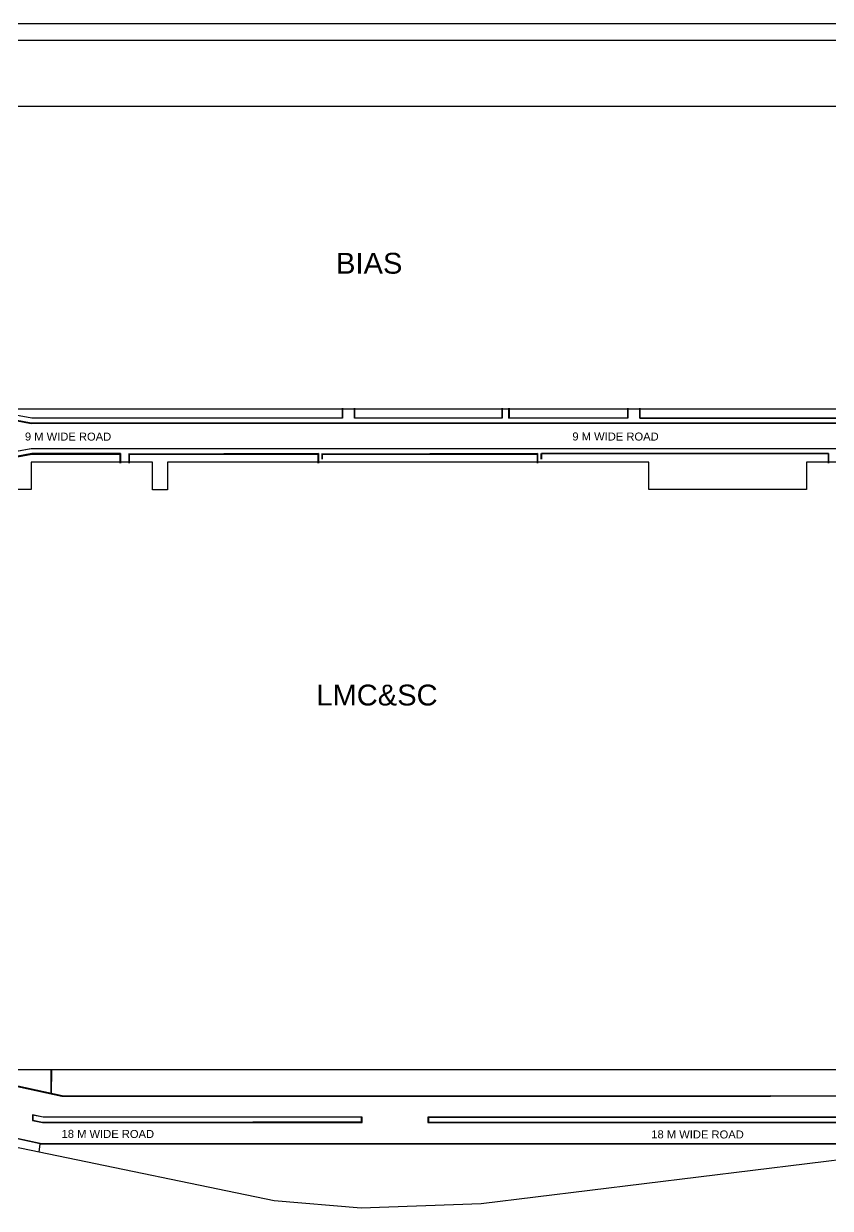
# Model space of a CAD drawing. Header units: millimetres. Extents: x 187381 to 885080, y 3378 to 168095.
# Drawn here: x 473479 to 473899, y 71026 to 71643 of the extents above; entities that cross this region are included whole.
import ezdxf

# ---------------------------------------------------------------- set-up
doc = ezdxf.new("R2010")
doc.units = ezdxf.units.MM
doc.header["$LTSCALE"] = 15
doc.layers.add('A-HATCH', color=8, linetype='Continuous')
doc.layers.add('KEY PLAN_dwg', color=252, linetype='Continuous', lineweight=18)
doc.styles.add('Arial_12', font='arial.ttf', dxfattribs={"height": 10.856442})
doc.styles.add('Arial_6', font='arial.ttf', dxfattribs={"height": 4.168874})

# ---------------------------------------------------------------- blocks, each defined once
blk = doc.blocks.new('KEY PLAN_dwg-517542-KEY PLAN')
at = {"layer": 'A-HATCH'}
for p, q in [((3753.66, 2293.03), (2730.75, 2293.03)), ((3247.79, 2092.78), (3247.79, 2087.5)), ((3248.01, 2092.78), (3248.01, 2087.5)), ((3254.09, 2092.78), (3254.09, 2087.5)), ((3254.31, 2092.78), (3254.31, 2087.5)), ((3330.92, 2092.78), (3330.92, 2087.5)), ((3331.14, 2092.78), (3331.14, 2087.5)), ((3334.53, 2092.78), (3334.53, 2087.5)), ((3334.75, 2092.78), (3334.75, 2087.5)), ((3396.4, 2092.78), (3396.4, 2087.71)), ((3396.62, 2092.78), (3396.62, 2087.5)), ((3402.7, 2092.78), (3402.7, 2087.5)), ((3402.92, 2092.78), (3402.92, 2087.71)), ((3750.14, 2071.6), (3085.78, 2071.6)), ((3132.03, 2068.9), (3132.03, 2064.09)), ((3132.25, 2069.11), (3132.25, 2064.09)), ((3136.66, 2069.11), (3136.66, 2064.09)), ((3136.88, 2068.9), (3136.88, 2064.09)), ((3235.19, 2068.9), (3235.19, 2064.08)), ((3235.41, 2069.11), (3235.41, 2064.08)), ((3237.15, 2069.11), (3237.15, 2066.3)), ((3237.37, 2068.9), (3237.37, 2066.3)), ((3349.44, 2068.9), (3349.44, 2064.08)), ((3349.65, 2069.11), (3349.65, 2064.08)), ((3351.39, 2069.11), (3351.39, 2066.3)), ((3351.61, 2068.9), (3351.61, 2066.3)), ((3501.08, 2068.9), (3501.08, 2064.08)), ((3501.29, 2069.11), (3501.29, 2064.08)), ((3355.31, 1734.47), (3291.19, 1734.47)), ((3257.95, 1720.93), (3201.29, 1720.93))]:
    blk.add_line(p, q, dxfattribs=at)
at = {"layer": 'A-HATCH', "flags": 128}
for points in [[(3758.18, 2284.35), (2730.1, 2284.35), (2729.95, 2277.29)], [(3089.86, 1705.28), (3012.84, 1721.2), (2691.51, 2269.73)], [(4086.16, 1906.81), (3763.43, 1734.85), (3704.09, 1726.91), (3575.04, 1709.64), (3320.19, 1678.39), (3257.77, 1676.06), (3212.29, 1679.98), (3089.86, 1705.28), (3090.46, 1709.64), (3554.85, 1709.64), (3711.26, 1730.57), (3554.85, 1709.64), (3090.46, 1709.64), (3554.83, 1709.64), (3090.41, 1709.64), (3014.07, 1726.53), (3090.46, 1709.86), (3013.93, 1726.34), (2703.64, 2256.16)], [(3248.01, 2087.5), (3086.03, 2087.5), (3055.75, 2093.14), (3027.14, 2093.36), (3055.77, 2093.36), (3086.05, 2087.71), (3247.79, 2087.71)], [(3085.82, 2085.03), (3055.52, 2090.68), (3029.31, 2090.46), (3055.5, 2090.46), (3085.78, 2084.82)], [(3331.14, 2087.5), (3254.31, 2087.71), (3331.14, 2087.71)], [(3396.62, 2087.5), (3334.53, 2087.71), (3396.4, 2087.71)], [(3132.25, 2069.11), (3086.03, 2069.11), (3055.82, 2063.48), (3039.97, 2063.26), (3055.84, 2063.26), (3086.05, 2068.9), (3132.03, 2068.9)], [(3085.82, 2071.58), (3055.57, 2066.16), (3085.78, 2071.79), (3749.42, 2071.79)], [(3235.41, 2069.11), (3136.88, 2068.9), (3235.41, 2068.9)], [(3349.65, 2069.11), (3237.15, 2068.9), (3349.44, 2068.9)], [(3501.29, 2069.11), (3351.61, 2069.11), (3501.08, 2069.11)], [(3096.39, 1747.93), (3096.17, 1735.92), (3096.17, 1747.93)], [(3101.84, 1734.68), (3073.3, 1740.91), (3054.54, 1744.78), (3101.79, 1734.47), (3471.04, 1734.47), (3101.82, 1734.47), (3386.03, 1734.47)], [(3574.87, 1734.47), (3471.04, 1734.69), (3575.03, 1734.47), (3605.47, 1738.54)], [(3575.75, 1723.61), (3621.65, 1729.75), (3575.75, 1723.61), (3292.51, 1723.61), (3292.51, 1720.73), (3575.94, 1720.73), (3621.65, 1726.83), (3621.65, 1729.75), (3575.76, 1723.4), (3292.73, 1723.4), (3292.73, 1720.94), (3575.93, 1720.94), (3621.44, 1727.02), (3621.44, 1729.51)], [(3258.17, 1723.6), (3091.94, 1723.6), (3086.48, 1724.8), (3086.48, 1721.84), (3091.63, 1720.72), (3258.17, 1720.72), (3258.17, 1723.6), (3091.92, 1723.6), (3086.7, 1724.54), (3086.7, 1722.02), (3091.65, 1720.94), (3257.95, 1720.94), (3257.95, 1723.39)]]:
    blk.add_lwpolyline(points, dxfattribs=at)
for points in [[(3026.51, 2250), (3590.75, 2250), (3590.75, 2092.2), (3026.51, 2092.2)], [(3588.45, 2087.5), (3402.92, 2087.5)], [(3588.45, 2085.04), (3085.78, 2085.04)], [(3524.76, 2050.26), (3516.22, 2050.26), (3516.22, 2064.74), (3489.82, 2064.74), (3489.82, 2050.41), (3407.56, 2050.41), (3407.56, 2064.74), (3156.82, 2064.74), (3156.82, 2050.26), (3149.02, 2050.26), (3149.02, 2064.74), (3085.78, 2064.74), (3085.78, 2050.41), (3040.55, 2050.41), (3026.11, 2050.41), (3026.11, 1826.54), (3070.98, 1826.54), (3070.98, 1748.38), (3607.1, 1748.38), (3607.1, 1926.18), (3707.71, 1926.18), (3707.71, 2064.74), (3524.76, 2064.74)]]:
    blk.add_lwpolyline(points, close=True, dxfattribs=at)
at = {"layer": 'A-HATCH', "color": 8, "char_height": 10.856, "attachment_point": 1, "line_spacing_factor": 0.941778, "style": 'Arial_12'}
for s, insert, width in [('BIAS', (3244.62, 2173.68), 41.3371), ('LMC&SC', (3234.34, 1948.8), 75.3637)]:
    blk.add_mtext(s, dxfattribs=dict(at, insert=insert, width=width))
at = {"layer": 'A-HATCH', "color": 8, "char_height": 4.1689, "attachment_point": 1, "rotation": 359.90155, "line_spacing_factor": 0.941778, "style": 'Arial_6'}
for s, insert, width in [('9 M WIDE ROAD', (3082.5, 2080.11), 53.643), ('9 M WIDE ROAD', (3367.75, 2080.15), 53.643), ('18 M WIDE ROAD', (3101.6, 1716.93), 57.5221), ('18 M WIDE ROAD', (3408.88, 1716.68), 57.5221)]:
    blk.add_mtext(s, dxfattribs=dict(at, insert=insert, width=width))

msp = doc.modelspace()

# ---------------------------------------------------------------- block references
at = {"layer": 'KEY PLAN_dwg', "color": 55}
msp.add_blockref('KEY PLAN_dwg-517542-KEY PLAN', (470396.86, 69349.77), dxfattribs=at)

doc.saveas('drawing.dxf')
